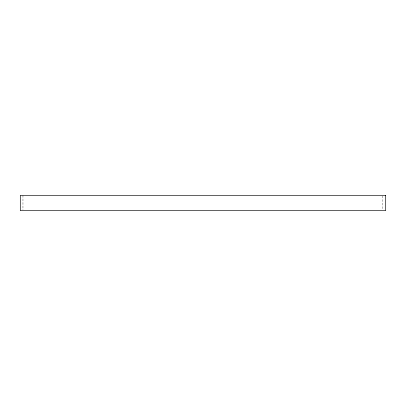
<?xml version="1.0" encoding="UTF-8"?>
<svg xmlns="http://www.w3.org/2000/svg" width="406" height="406" viewBox="0 0 406 406"><rect width="100%" height="100%" fill="white"/><g stroke="black" fill="none" stroke-linecap="round" stroke-linejoin="round"><path stroke-width="0.3" stroke-dasharray="2.03 1.52" d="M382.345 195.971L382.345 210.029M22.959 195.357L22.959 210.029"/><path stroke-width="0.61" d="M385.7 195.357L20.3 195.357L20.3 210.643L385.7 210.643L385.7 195.357"/></g></svg>
